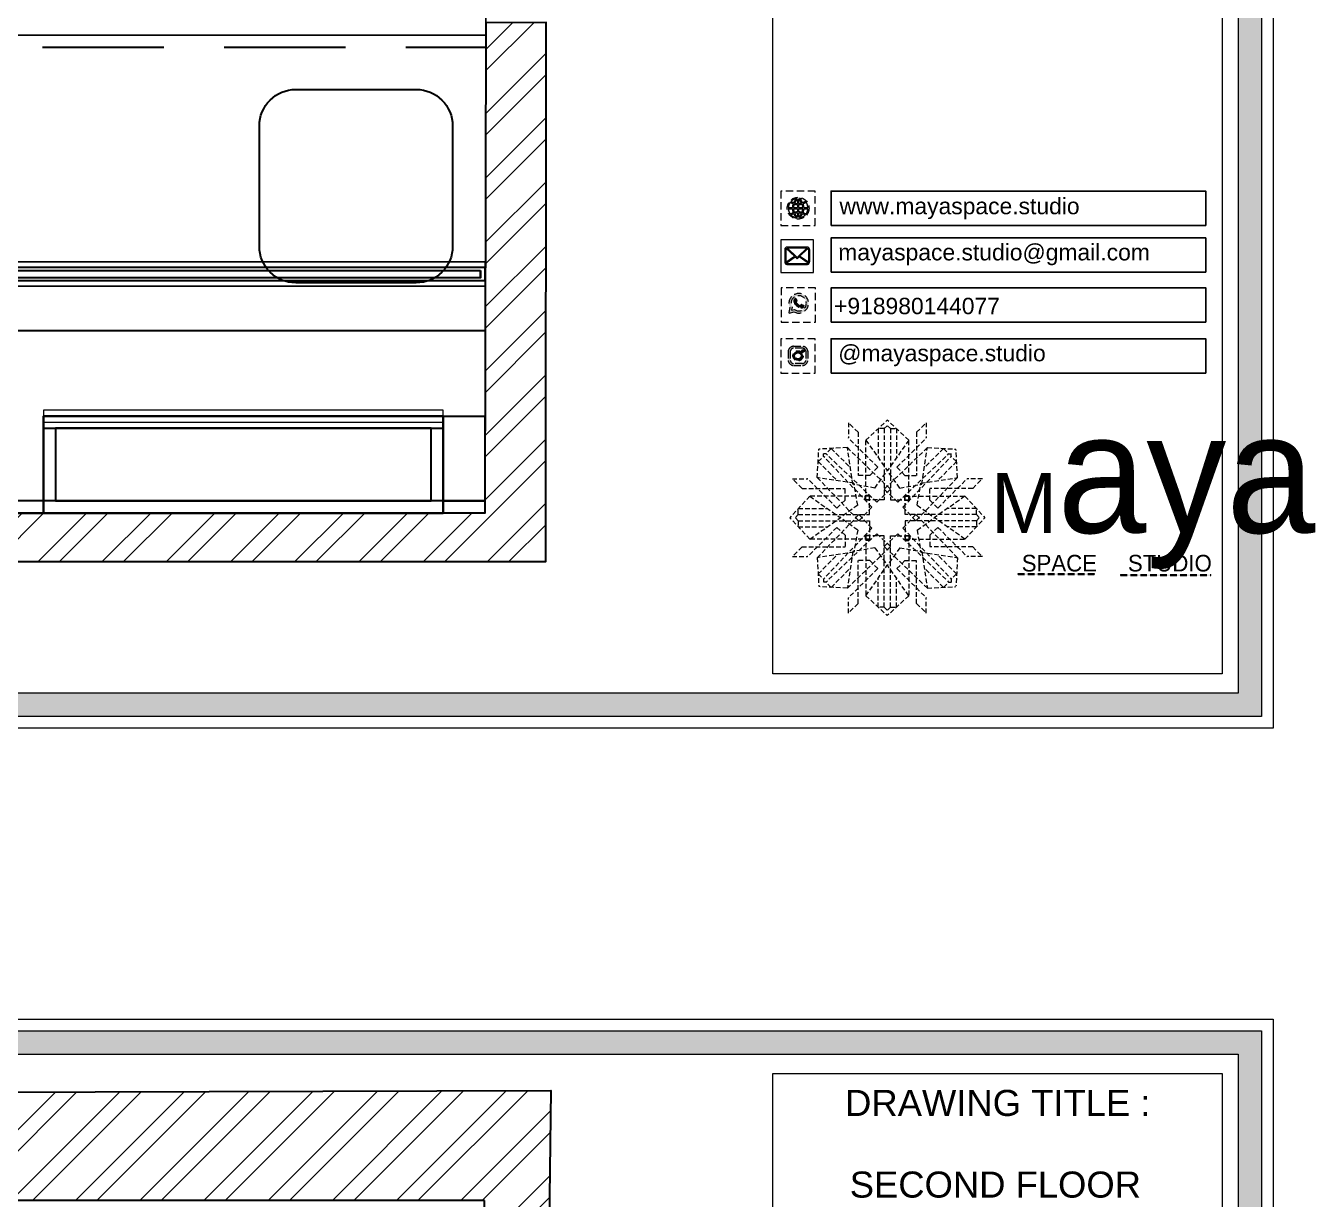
# Model space of a CAD drawing. Header units: millimetres. Extents: x 145796 to 148307, y -176303 to -174465.
# Drawn here: x 146425.8 to 146532.3, y -175079.2 to -174982.4 of the extents above; entities that cross this region are included whole.
import ezdxf
from ezdxf.enums import TextEntityAlignment as Align

# ---------------------------------------------------------------- set-up
doc = ezdxf.new("R2010")
doc.units = ezdxf.units.MM
doc.header["$MEASUREMENT"] = 0
doc.linetypes.add('DASHEDX2', pattern=[1.5, 1, -0.5])
doc.layers.add('AR HATCH-7', color=7, linetype='Continuous')
for name, color, linetype, lineweight in [('Dimension', 10, 'DASHEDX2', 20), ('Electrical', 84, 'Continuous', 30), ('ELEVATION ( SPIRAL STAIR )', 250, 'Continuous', 9), ('FURNITURE', 32, 'Continuous', 9), ('GF FALSE CEILING', 6, 'Continuous', 35), ('NAME PLATE', 7, 'Continuous', 25), ('wall', 7, 'Continuous', 30)]:
    doc.layers.add(name, color=color, linetype=linetype, lineweight=lineweight)
doc.styles.add('Arial', font='arial.ttf')
doc.styles.get("Standard").update_dxf_attribs({"font": 'arial.ttf', "height": 6})

# ---------------------------------------------------------------- blocks, each defined once
blk = doc.blocks.new('FSFSF')
at = {"color": 42, "lineweight": 5, "true_color": 0xe0ac11}
for p, q in [((28600.03, 143.51), (28600.03, 140.16)), ((28602.15, 141.41), (28600.03, 143.51)), ((28603.86, 139.69), (28608.58, 144.08)), ((28607.9, 142.22), (28606.58, 142.22)), ((28606.58, 142.22), (28606.58, 135.84)), ((28607.9, 142.22), (28608.58, 142.85)), ((28607.9, 142.22), (28607.9, 126.58)), ((28613.31, 139.69), (28608.58, 144.08)), ((28609.27, 142.22), (28608.59, 142.85)), ((28609.27, 142.22), (28609.27, 126.58)), ((28609.27, 142.22), (28610.59, 142.22)), ((28610.59, 142.22), (28610.59, 135.84)), ((28615.02, 141.41), (28617.14, 143.51)), ((28617.14, 143.51), (28617.14, 140.16)), ((28606.47, 133.76), (28600.03, 140.16)), ((28602.15, 141.41), (28602.15, 131.95)), ((28603.86, 126.58), (28603.86, 139.69)), ((28603.86, 139.69), (28608.58, 133.02)), ((28613.31, 139.69), (28608.59, 133.02)), ((28610.7, 133.76), (28617.14, 140.16)), ((28613.31, 126.58), (28613.31, 139.69)), ((28615.02, 141.41), (28615.02, 131.95)), ((28593.19, 131.45), (28593.54, 137.71)), ((28593.39, 135), (28594.56, 136.12)), ((28599.8, 138.06), (28593.54, 137.71)), ((28595.12, 136.69), (28594.53, 136.69)), ((28594.56, 136.12), (28594.56, 136.71)), ((28605.17, 124.98), (28594.56, 136.12)), ((28596.24, 137.86), (28595.12, 136.69)), ((28606.27, 126.08), (28595.12, 136.69)), ((28596.24, 137.86), (28600.47, 133.65)), ((28601.03, 130), (28599.8, 138.06)), ((28599.8, 138.05), (28608.58, 129.56)), ((28617.37, 138.05), (28608.59, 129.56)), ((28610.9, 126.08), (28622.05, 136.69)), ((28612.02, 124.98), (28622.62, 136.12)), ((28616.14, 130), (28617.37, 138.06)), ((28620.93, 137.86), (28616.7, 133.65)), ((28617.37, 138.06), (28623.63, 137.71)), ((28620.93, 137.86), (28622.05, 136.69)), ((28622.05, 136.69), (28622.64, 136.69)), ((28622.62, 136.12), (28622.62, 136.71)), ((28623.8, 135), (28622.62, 136.12)), ((28624, 131.45), (28623.65, 137.71)), ((28593.39, 135), (28597.6, 130.78)), ((28606.47, 133.76), (28604.75, 131.95)), ((28610.7, 133.76), (28612.42, 131.95)), ((28623.8, 135), (28619.59, 130.78)), ((28587.73, 131.22), (28591.08, 131.22)), ((28589.84, 129.1), (28587.73, 131.22)), ((28597.49, 124.78), (28591.08, 131.22)), ((28593.19, 131.45), (28601.69, 122.67)), ((28601.25, 130.22), (28593.19, 131.45)), ((28604.75, 131.95), (28602.15, 131.95)), ((28605.86, 129.18), (28608.58, 133.02)), ((28611.31, 129.18), (28608.59, 133.02)), ((28612.42, 131.95), (28615.02, 131.95)), ((28623.99, 131.45), (28615.5, 122.67)), ((28615.94, 130.22), (28624, 131.45)), ((28619.7, 124.78), (28626.1, 131.22)), ((28629.45, 131.22), (28626.1, 131.22)), ((28627.34, 129.1), (28629.45, 131.22)), ((28589.84, 129.1), (28599.29, 129.1)), ((28599.29, 126.5), (28599.29, 129.1)), ((28605.86, 129.18), (28601.03, 130)), ((28602.07, 125.39), (28601.25, 130.22)), ((28604.71, 127.57), (28603.86, 127.57)), ((28604.7, 126.58), (28604.71, 127.57)), ((28606.27, 126.08), (28608.58, 128.27)), ((28607.9, 128.92), (28608.58, 129.56)), ((28607.9, 128.92), (28608.58, 128.27)), ((28609.27, 128.92), (28608.59, 129.56)), ((28609.27, 128.92), (28608.59, 128.27)), ((28610.9, 126.08), (28608.59, 128.27)), ((28611.31, 129.18), (28616.14, 130)), ((28612.46, 126.58), (28612.46, 127.57)), ((28612.46, 127.57), (28613.31, 127.57)), ((28615.12, 125.39), (28615.94, 130.22)), ((28627.34, 129.1), (28617.89, 129.1)), ((28617.89, 126.5), (28617.89, 129.1)), ((28591.56, 127.39), (28587.17, 122.66)), ((28589.03, 123.35), (28589.03, 124.67)), ((28589.03, 124.67), (28595.4, 124.67)), ((28604.66, 127.39), (28591.56, 127.39)), ((28591.56, 127.39), (28598.23, 122.67)), ((28597.49, 124.78), (28599.29, 126.5)), ((28602.07, 125.39), (28598.23, 122.67)), ((28605.17, 124.98), (28602.97, 122.67)), ((28603.68, 126.54), (28603.68, 127.39)), ((28604.66, 126.54), (28603.68, 126.54)), ((28607.9, 126.58), (28603.86, 126.58)), ((28604.66, 123.35), (28604.66, 127.39)), ((28609.27, 126.58), (28613.31, 126.58)), ((28612.02, 124.98), (28614.21, 122.67)), ((28612.52, 123.35), (28612.52, 127.39)), ((28612.52, 127.39), (28625.63, 127.39)), ((28612.52, 126.54), (28613.51, 126.54)), ((28613.51, 126.54), (28613.51, 127.39)), ((28615.12, 125.39), (28618.96, 122.67)), ((28619.7, 124.78), (28617.89, 126.5)), ((28625.63, 127.39), (28618.96, 122.67)), ((28628.16, 124.67), (28621.78, 124.67)), ((28625.63, 127.39), (28630.02, 122.66)), ((28628.16, 123.35), (28628.16, 124.67)), ((28591.56, 117.94), (28587.17, 122.66)), ((28589.03, 123.35), (28588.4, 122.67)), ((28589.03, 121.98), (28588.4, 122.65)), ((28589.03, 123.35), (28604.66, 123.35)), ((28589.03, 121.98), (28604.66, 121.98)), ((28589.03, 121.98), (28589.03, 120.66)), ((28591.56, 117.94), (28598.23, 122.65)), ((28593.19, 113.88), (28601.69, 122.65)), ((28602.07, 119.94), (28598.23, 122.65)), ((28602.33, 123.35), (28601.69, 122.67)), ((28602.33, 121.98), (28601.69, 122.65)), ((28602.33, 123.35), (28602.97, 122.67)), ((28602.33, 121.98), (28602.97, 122.65)), ((28605.17, 120.35), (28602.97, 122.65)), ((28604.66, 121.98), (28604.66, 117.94)), ((28612.02, 120.35), (28614.21, 122.65)), ((28628.16, 123.35), (28612.52, 123.35)), ((28612.52, 121.98), (28612.52, 117.94)), ((28628.16, 121.98), (28612.52, 121.98)), ((28614.85, 123.35), (28614.21, 122.67)), ((28614.85, 121.98), (28614.21, 122.65)), ((28614.85, 123.35), (28615.5, 122.67)), ((28614.85, 121.98), (28615.5, 122.65)), ((28615.12, 119.94), (28618.96, 122.65)), ((28623.99, 113.88), (28615.5, 122.65)), ((28625.63, 117.94), (28618.96, 122.65)), ((28625.63, 117.94), (28630.02, 122.66)), ((28628.16, 123.35), (28628.78, 122.67)), ((28628.16, 121.98), (28628.78, 122.65)), ((28628.16, 121.98), (28628.16, 120.66)), ((28589.03, 120.66), (28595.4, 120.66)), ((28597.49, 120.54), (28591.08, 114.11)), ((28605.17, 120.35), (28594.56, 109.2)), ((28606.27, 119.15), (28595.12, 108.54)), ((28597.49, 120.54), (28599.29, 118.83)), ((28602.07, 119.94), (28601.25, 115.1)), ((28606.27, 119.15), (28608.58, 116.96)), ((28610.9, 119.15), (28608.59, 116.96)), ((28610.9, 119.15), (28622.05, 108.54)), ((28612.02, 120.35), (28622.62, 109.2)), ((28615.12, 119.94), (28615.94, 115.1)), ((28619.7, 120.54), (28617.89, 118.83)), ((28619.7, 120.54), (28626.1, 114.11)), ((28628.16, 120.66), (28621.78, 120.66)), ((28589.84, 116.23), (28587.73, 114.11)), ((28589.84, 116.23), (28599.29, 116.23)), ((28604.66, 117.94), (28591.56, 117.94)), ((28599.29, 118.83), (28599.29, 116.23)), ((28604.66, 118.78), (28603.68, 118.78)), ((28603.68, 118.78), (28603.68, 117.94)), ((28607.9, 118.65), (28603.86, 118.65)), ((28603.86, 118.65), (28603.86, 105.54)), ((28604.71, 117.66), (28603.86, 117.66)), ((28604.7, 118.65), (28604.71, 117.66)), ((28607.9, 103.01), (28607.9, 118.65)), ((28607.9, 116.31), (28608.58, 116.96)), ((28607.9, 116.31), (28608.58, 115.67)), ((28609.27, 116.31), (28608.59, 116.96)), ((28609.27, 116.31), (28608.59, 115.67)), ((28609.27, 118.65), (28613.31, 118.65)), ((28609.27, 103.01), (28609.27, 118.65)), ((28612.46, 118.65), (28612.46, 117.66)), ((28612.46, 117.66), (28613.31, 117.66)), ((28612.52, 118.78), (28613.51, 118.78)), ((28612.52, 117.94), (28625.63, 117.94)), ((28613.31, 118.65), (28613.31, 105.54)), ((28613.51, 118.78), (28613.51, 117.94)), ((28617.89, 118.83), (28617.89, 116.23)), ((28627.34, 116.23), (28617.89, 116.23)), ((28627.34, 116.23), (28629.45, 114.11)), ((28587.73, 114.11), (28591.08, 114.11)), ((28601.25, 115.1), (28593.19, 113.87)), ((28593.19, 113.87), (28593.54, 107.62)), ((28593.39, 110.32), (28597.6, 114.55)), ((28599.8, 107.17), (28608.58, 115.67)), ((28601.03, 115.23), (28599.8, 107.17)), ((28605.86, 116.05), (28601.03, 115.23)), ((28605.86, 116.05), (28608.58, 112.21)), ((28611.31, 116.05), (28608.59, 112.21)), ((28617.37, 107.17), (28608.59, 115.67)), ((28611.31, 116.05), (28616.14, 115.23)), ((28615.94, 115.1), (28624, 113.87)), ((28616.14, 115.23), (28617.37, 107.17)), ((28623.8, 110.32), (28619.59, 114.55)), ((28624, 113.87), (28623.65, 107.62)), ((28629.45, 114.11), (28626.1, 114.11)), ((28596.24, 107.37), (28600.47, 111.58)), ((28606.47, 111.47), (28600.03, 105.07)), ((28602.15, 103.82), (28602.15, 113.27)), ((28604.75, 113.27), (28602.15, 113.27)), ((28603.86, 105.54), (28608.58, 112.21)), ((28606.47, 111.47), (28604.75, 113.27)), ((28613.31, 105.54), (28608.59, 112.21)), ((28610.7, 111.47), (28612.42, 113.27)), ((28610.7, 111.47), (28617.14, 105.07)), ((28612.42, 113.27), (28615.02, 113.27)), ((28615.02, 103.82), (28615.02, 113.27)), ((28620.93, 107.37), (28616.7, 111.58)), ((28593.39, 110.32), (28594.56, 109.2)), ((28595.12, 108.54), (28594.53, 108.54)), ((28594.56, 109.2), (28594.56, 108.61)), ((28596.24, 107.37), (28595.12, 108.54)), ((28606.58, 103.01), (28606.58, 109.38)), ((28610.59, 103.01), (28610.59, 109.38)), ((28620.93, 107.37), (28622.05, 108.54)), ((28622.05, 108.54), (28622.64, 108.54)), ((28623.8, 110.32), (28622.62, 109.2)), ((28622.62, 109.2), (28622.62, 108.61)), ((28599.8, 107.17), (28593.54, 107.52)), ((28600.03, 101.71), (28600.03, 105.07)), ((28603.86, 105.54), (28608.58, 101.15)), ((28613.31, 105.54), (28608.58, 101.15)), ((28617.14, 101.71), (28617.14, 105.07)), ((28617.37, 107.17), (28623.63, 107.52)), ((28602.15, 103.82), (28600.03, 101.71)), ((28607.9, 103.01), (28606.58, 103.01)), ((28607.9, 103.01), (28608.58, 102.38)), ((28609.27, 103.01), (28608.59, 102.38)), ((28609.27, 103.01), (28610.59, 103.01)), ((28615.02, 103.82), (28617.14, 101.71))]:
    blk.add_line(p, q, dxfattribs=at)
blk = doc.blocks.new('hgwg')
at = {"layer": 'Dimension', "true_color": 0xd39e00}
h = blk.add_hatch(color=42, dxfattribs=at)
h.dxf.hatch_style = 1
h.paths.add_polyline_path([(27505.71, 45.05), (27494.27, 45.05), (27494.27, 44.9), (27505.71, 44.9)])
h = blk.add_hatch(color=42, dxfattribs=at)
h.dxf.hatch_style = 1
h.paths.add_polyline_path([(27523.3, 44.9), (27509.68, 44.9), (27509.68, 44.75), (27523.3, 44.75)])
at = {"layer": 'Dimension', "color": 42, "true_color": 0xd39e00}
for p, q in [((27494.27, 45.05), (27505.71, 45.05)), ((27494.27, 44.9), (27494.27, 45.05)), ((27494.27, 44.9), (27505.71, 44.9)), ((27505.71, 45.05), (27505.71, 44.9)), ((27509.68, 44.9), (27523.3, 44.9)), ((27509.68, 44.9), (27509.68, 44.75)), ((27509.68, 44.75), (27523.3, 44.75)), ((27523.3, 44.75), (27523.3, 44.9))]:
    blk.add_line(p, q, dxfattribs=at)
at = {"layer": 'Dimension', "color": 42, "true_color": 0xd39e00, "attachment_point": 1}
for s, width, insert, char_height in [('{\\fCinzel|b0|i0|c0|p2;\\H1.5x;M\\fAmsterdam One|b0|i0|c0|p2;\\H2x;aya}', 85.3277, (27490.17, 69.17), 6), ('{\\fCinzel|b0|i0|c0|p0;SPACE     STUDIO}', 66.129, (27494.83, 47.86), 2.5)]:
    blk.add_mtext_dynamic_manual_height_columns(s, width=width, gutter_width=30, heights=[0], dxfattribs=dict(at, insert=insert, char_height=char_height))
blk = doc.blocks.new('QEGW4TG')
at = {"layer": 'Dimension', "true_color": 0x000000}
h = blk.add_hatch(color=18, dxfattribs=at)
h.dxf.hatch_style = 1
h.paths.add_polyline_path([(2.69, 1.93, 0.170513), (2.95, 1.97, 0.190337), (3.11, 2.18, 0.316231), (3.07, 2.28), (2.79, 2.37, 0.273721), (2.69, 2.34, 0.040749), (2.63, 2.27, -0.441282), (2.53, 2.25, -0.11828), (2.06, 2.64, -0.441282), (2.07, 2.74, 0.040749), (2.13, 2.81, 0.290083), (2.14, 2.92), (2.01, 3.18, 0.316231), (1.91, 3.2, 0.190337), (1.73, 3, 0.170513), (1.72, 2.74, 0.252784)], flags=0)
h.paths.add_polyline_path([(1.19, 1.98), (1.03, 1.3, 0.550912), (1.11, 1.23), (1.75, 1.39, 6.344125)])
h.paths.add_polyline_path([(1.81, 1.7), (1.4, 1.6), (1.5, 2.03, -9.071339)], flags=16)
h.paths.add_polyline_path([(3.11, 2.16, -0.17811), (2.95, 1.97, -0.170513), (2.69, 1.93, -0.252784), (1.72, 2.74, -0.170513), (1.73, 3, -0.17811), (1.89, 3.19, -0.370089), (2.01, 3.18), (2.14, 2.92, -0.307185), (2.13, 2.8, -0.041087), (2.06, 2.73, 0.321676), (2.05, 2.65, 0.126524), (2.55, 2.24, 0.312216), (2.62, 2.26, -0.041087), (2.68, 2.34, -0.290673), (2.79, 2.37), (3.07, 2.28, -0.370089)], flags=0)
h = blk.add_hatch(color=18, dxfattribs=at)
h.dxf.hatch_style = 1
h.paths.add_polyline_path([(2.79, 2.37, 0.273721), (2.69, 2.34, 0.040749), (2.63, 2.27, -0.441282), (2.53, 2.25, -0.11828), (2.06, 2.64, -0.441282), (2.07, 2.74, 0.040749), (2.13, 2.81, 0.290083), (2.14, 2.92), (2.01, 3.18, 0.316231), (1.91, 3.2, 0.190337), (1.73, 3, 0.170513), (1.72, 2.74, 0.252784), (2.69, 1.93, 0.170513), (2.95, 1.97, 0.190337), (3.11, 2.18, 0.316231), (3.07, 2.28)])
for p, q in [((1.19, 1.98), (1.03, 1.3)), ((1.5, 2.03), (1.4, 1.6)), ((2.01, 3.18), (2.14, 2.92)), ((3.07, 2.28), (2.8, 2.36)), ((1.1, 1.23), (1.75, 1.39)), ((1.4, 1.6), (1.81, 1.7))]:
    blk.add_line(p, q)
blk.add_lwpolyline([(0, 0), (4.68, 0), (4.68, 4.68), (0, 4.68)], close=True)
for centre, radius, start, end in [((2.39, 2.56), 1.34, 241.4727, 205.6422), ((2.39, 2.56), 1.04, 235.9962, 210.8333), ((2.09, 2.87), 0.39, 159.7007, 198.4072), ((2.96, 3.23), 1.33, 201.4218, 258.1669), ((2.07, 2.87), 0.364, 118.9685, 159.3648), ((1.94, 3.12), 0.0896, 41.8985, 123.1344), ((2.11, 2.68), 0.066, 135.9932, 224.8892), ((1.67, 3.16), 0.586, 312.4617, 321.8728), ((3.12, 3.42), 1.31, 216.5455, 243.5279), ((2.05, 2.87), 0.104, 320.3924, 28.6971), ((2.57, 2.3), 0.066, 234.2482, 323.1441), ((3.11, 1.94), 0.586, 137.2645, 146.6756), ((2.76, 2.27), 0.104, 70.4402, 138.745), ((2.75, 2.31), 0.39, 260.7301, 299.4366), ((2.76, 2.29), 0.364, 299.7725, 340.1688), ((3.03, 2.2), 0.0896, 336.0029, 57.2388), ((1.09, 1.29), 0.0598, 164.8483, 282.1458)]:
    blk.add_arc(centre, radius, start, end)
blk = doc.blocks.new('ASGERG')
at = {"layer": 'Dimension', "true_color": 0x000000}
h = blk.add_hatch(color=18, dxfattribs=at)
h.dxf.hatch_style = 1
h.paths.add_polyline_path([(0.99, 1.7, 0.353872), (1.69, 1.03), (2.96, 1.03, 0.353872), (3.66, 1.7), (3.66, 2.99, 0.353872), (2.96, 3.67), (1.69, 3.67, 0.353872), (0.99, 2.99)])
h.paths.add_polyline_path([(1.27, 2.97, -0.353872), (1.72, 3.4), (2.94, 3.4, -0.353872), (3.38, 2.97), (3.38, 1.72, -0.353872), (2.94, 1.3), (1.72, 1.3, -0.353872), (1.27, 1.72)], flags=16)
h.paths.add_polyline_path([(3.02, 2.35, -1), (1.64, 2.35, -1)], flags=0)
h.paths.add_polyline_path([(2.74, 2.35, -1), (1.92, 2.35, -1)], flags=0)
h.paths.add_polyline_path([(2.86, 3.02, -1), (3.19, 3.02, -1)], flags=0)
h.paths.add_polyline_path([(1.64, 2.35, 1), (3.02, 2.35, 1)], flags=0)
h = blk.add_hatch(color=18, dxfattribs=at)
h.dxf.hatch_style = 1
h.paths.add_polyline_path([(1.64, 2.35, 1), (3.02, 2.35, 1)])
h.paths.add_polyline_path([(2.74, 2.35, -1), (1.92, 2.35, -1)], flags=16)
h = blk.add_hatch(color=18, dxfattribs=at)
h.dxf.hatch_style = 1
h.paths.add_polyline_path([(3.19, 3.02, 1), (2.86, 3.02, 1)])
for p, q in [((1.69, 3.67), (2.96, 3.67)), ((0.99, 2.99), (0.99, 1.7)), ((1.27, 2.97), (1.27, 1.72)), ((2.94, 3.4), (1.72, 3.4)), ((3.38, 2.97), (3.38, 1.72)), ((3.66, 2.99), (3.66, 1.7)), ((1.69, 1.03), (2.96, 1.03)), ((2.94, 1.3), (1.72, 1.3))]:
    blk.add_line(p, q)
blk.add_lwpolyline([(0, 0), (4.68, 0), (4.68, 4.68), (0, 4.68)], close=True)
for centre, radius in [((2.33, 2.35), 0.694), ((2.33, 2.35), 0.414), ((3.02, 3.02), 0.168)]:
    blk.add_circle(centre, radius)
for centre, radius, start, end in [((1.76, 2.89), 0.778, 94.8631, 172.8127), ((2.89, 2.89), 0.778, 7.1873, 85.1369), ((1.76, 2.91), 0.491, 94.8631, 172.8127), ((2.9, 2.91), 0.491, 7.1873, 85.1369), ((1.76, 1.8), 0.778, 187.1873, 265.1369), ((1.76, 1.78), 0.491, 187.1873, 265.1369), ((2.9, 1.78), 0.491, 274.8631, 352.8127), ((2.89, 1.8), 0.778, 274.8631, 352.8127)]:
    blk.add_arc(centre, radius, start, end)
blk = doc.blocks.new('DTGWEGEARG')
at = {"layer": 'Dimension', "true_color": 0x000000}
h = blk.add_hatch(color=18, dxfattribs=at)
h.dxf.hatch_style = 1
h.paths.add_polyline_path([(3.83, 2.34, 1), (0.85, 2.34, 1)])
h.paths.add_polyline_path([(2.51, 1.01, 0.105795), (2.96, 1.58, -0.055205), (3.3, 1.41, -0.169822)], flags=16)
h.paths.add_polyline_path([(2.41, 1.12), (2.41, 1.69, -0.058279), (2.81, 1.63, -0.103353)], flags=16)
h.paths.add_polyline_path([(2.26, 1.13, -0.101741), (1.87, 1.63, -0.057171), (2.26, 1.69)], flags=16)
h.paths.add_polyline_path([(2.17, 1.01, -0.169822), (1.38, 1.41, -0.055205), (1.72, 1.58, 0.105795)], flags=16)
h.paths.add_polyline_path([(3.02, 1.72, 0.081336), (3.13, 2.27), (3.68, 2.27, -0.152069), (3.4, 1.52, 0.05687)], flags=16)
h.paths.add_polyline_path([(2.87, 1.77, 0.061945), (2.41, 1.84), (2.41, 2.27), (2.98, 2.27, -0.081344)], flags=16)
h.paths.add_polyline_path([(2.26, 1.84, 0.060923), (1.8, 1.77, -0.081344), (1.7, 2.27), (2.26, 2.27)], flags=16)
h.paths.add_polyline_path([(1.66, 1.72, 0.05687), (1.28, 1.52, -0.152069), (1, 2.27), (1.55, 2.27, 0.081336)], flags=16)
h.paths.add_polyline_path([(2.41, 2.42), (2.41, 2.83, 0.061945), (2.87, 2.91, -0.080009), (2.98, 2.42)], flags=16)
h.paths.add_polyline_path([(3.13, 2.42, 0.080116), (3.02, 2.96, 0.05687), (3.4, 3.16, 0.028258), (3.3, 3.27, -0.055205), (2.96, 3.1, 0.105795), (2.51, 3.67, -0.36029), (3.68, 2.42)], flags=16)
h.paths.add_polyline_path([(2.26, 2.42), (1.7, 2.42, -0.080009), (1.8, 2.91, 0.060923), (2.26, 2.84)], flags=16)
h.paths.add_polyline_path([(1.55, 2.42), (1, 2.42, -0.150466), (1.28, 3.16, 0.05687), (1.66, 2.96, 0.080116)], flags=16)
h.paths.add_polyline_path([(2.41, 2.98), (2.41, 3.56, -0.103353), (2.81, 3.05, -0.058279)], flags=16)
h.paths.add_polyline_path([(2.26, 2.99, -0.057171), (1.87, 3.05, -0.101741), (2.26, 3.55)], flags=16)
h.paths.add_polyline_path([(1.72, 3.1, -0.055205), (1.38, 3.27, -0.169822), (2.17, 3.67, 0.105795)], flags=16)
blk.add_lwpolyline([(0, 0), (4.68, 0), (4.68, 4.68), (0, 4.68)], close=True)
at = {"layer": 'Dimension', "color": 18, "true_color": 0x000000}
for p, q in [((2.26, 3.55), (2.26, 2.99)), ((2.41, 3.56), (2.41, 2.98)), ((1, 2.42), (1.55, 2.42)), ((1, 2.27), (1.55, 2.27)), ((1.7, 2.42), (2.26, 2.42)), ((1.7, 2.27), (2.26, 2.27)), ((2.26, 2.84), (2.26, 2.42)), ((2.26, 2.27), (2.26, 1.84)), ((2.41, 2.83), (2.41, 2.42)), ((2.41, 2.42), (2.98, 2.42)), ((2.41, 2.27), (2.98, 2.27)), ((2.41, 2.27), (2.41, 1.84)), ((3.13, 2.42), (3.68, 2.42)), ((3.13, 2.27), (3.68, 2.27)), ((2.26, 1.69), (2.26, 1.13)), ((2.41, 1.69), (2.41, 1.12))]:
    blk.add_line(p, q, dxfattribs=at)
blk.add_circle((2.34, 2.34), 1.49, dxfattribs=at)
for centre, radius, start, end in [((2.34, 2.34), 1.34, 97.3549, 135.9073), ((3.28, 2.34), 1.73, 129.9301, 154.0867), ((3.28, 2.34), 1.58, 130.1073, 153.3446), ((1.4, 2.34), 1.58, 26.6554, 50.2584), ((2.34, 2.34), 1.34, 3.3907, 82.6451), ((1.4, 2.34), 1.73, 25.9133, 50.0699), ((2.34, 2.34), 1.34, 142.3819, 176.6093), ((2.34, 2.34), 1.34, 183.0315, 217.6181), ((2.34, 4.74), 1.9, 236.1399, 249.1595), ((2.34, 4.74), 1.75, 236.7417, 249.3811), ((3.28, 2.34), 1.73, 159.0567, 177.3789), ((3.28, 2.34), 1.73, 182.3435, 200.9433), ((3.28, 2.34), 1.58, 158.8325, 177.1302), ((3.28, 2.34), 1.58, 182.5658, 201.1675), ((2.34, 4.74), 1.9, 253.6799, 267.6253), ((2.34, -0.06), 1.9, 92.3747, 106.3201), ((2.34, 4.74), 1.75, 254.3336, 267.422), ((2.34, 4.74), 1.75, 272.3248, 285.6664), ((2.34, 4.74), 1.9, 272.1415, 286.3201), ((2.34, -0.06), 1.9, 73.6799, 87.8585), ((1.4, 2.34), 1.58, 2.8698, 21.1675), ((1.4, 2.34), 1.58, 338.8325, 357.4342), ((2.34, 4.74), 1.75, 290.6189, 303.2583), ((2.34, 4.74), 1.9, 290.8405, 303.8601), ((1.4, 2.34), 1.73, 2.6211, 20.9433), ((1.4, 2.34), 1.73, 339.0567, 357.6565), ((2.34, 2.34), 1.34, 322.3819, 356.9685), ((2.34, -0.06), 1.9, 110.8405, 123.8601), ((2.34, -0.06), 1.75, 110.6189, 123.2583), ((2.34, 2.34), 1.34, 224.0927, 262.6451), ((3.28, 2.34), 1.73, 205.9133, 230.0699), ((2.34, -0.06), 1.75, 92.578, 105.6664), ((3.28, 2.34), 1.58, 206.6554, 229.8927), ((2.34, -0.06), 1.75, 74.3336, 87.6752), ((1.4, 2.34), 1.58, 309.7416, 333.3446), ((1.4, 2.34), 1.73, 309.9301, 334.0867), ((2.34, 2.34), 1.34, 277.3549, 315.9073), ((2.34, -0.06), 1.75, 56.7417, 69.3811), ((2.34, -0.06), 1.9, 56.1399, 69.1595)]:
    blk.add_arc(centre, radius, start, end, dxfattribs=at)

msp = doc.modelspace()

# ---------------------------------------------------------------- hatches: boundary and pattern name
at = {"layer": 'AR HATCH-7', "lineweight": 0, "true_color": 0x939598, "transparency": 33554687}
h = msp.add_hatch(dxfattribs=at)
h.set_pattern_fill('ANSI32', color=252, scale=10)
h.set_pattern_definition([(45, (12454.5157, 8737.782), (-2.65165043, 2.65165043), []), (45, (12456.2835, 8737.782), (-2.65165043, 2.65165043), [])])
h.paths.add_polyline_path([(146469.15, -174850.03), (146309.19, -174850.48), (146309.19, -174897.09), (146314.19, -174897.09), (146314.19, -174863.09), (146338.69, -174863.09), (146338.69, -174859.09), (146463.69, -174859.09), (146463.7, -174884.09), (146463.7, -174884.09), (146463.7, -174885.1), (146468.7, -174885.07)])
h.paths.add_polyline_path([(146314.19, -174956.09), (146309.19, -174956.09), (146309.19, -175026.59), (146468.73, -175026.59), (146468.78, -174982.09), (146463.78, -174982.13), (146463.7, -175022.59), (146364.71, -175022.59), (146364.71, -175022.59), (146314.19, -175022.59), (146314.2, -175002.5)])
h.paths.add_polyline_path([(146468.7, -174913.06), (146463.7, -174913.09), (146463.7, -174949.1), (146468.7, -174949.06)])
h = msp.add_hatch(dxfattribs=at)
h.set_pattern_fill('ANSI32', color=252, scale=10)
h.set_pattern_definition([(45, (12454.5157, 8517.5385), (-2.65165043, 2.65165043), []), (45, (12456.2835, 8517.5385), (-2.65165043, 2.65165043), [])])
h.paths.add_polyline_path([(146469.15, -175070.27), (146309.19, -175070.72), (146309.19, -175117.34), (146314.19, -175117.34), (146314.19, -175083.34), (146338.69, -175083.34), (146338.69, -175079.34), (146463.69, -175079.34), (146463.7, -175104.33), (146463.7, -175104.33), (146463.7, -175105.35), (146468.7, -175105.31)])
h.paths.add_polyline_path([(146314.19, -175176.34), (146309.19, -175176.34), (146309.19, -175246.84), (146468.73, -175246.84), (146468.78, -175202.34), (146463.78, -175202.37), (146463.7, -175242.84), (146364.71, -175242.84), (146364.71, -175242.84), (146314.19, -175242.84), (146314.2, -175222.74)])
h.paths.add_polyline_path([(146468.7, -175133.3), (146463.7, -175133.34), (146463.7, -175169.34), (146468.7, -175169.31)])
at = {"layer": 'Dimension', "true_color": 0xd39e00, "transparency": 33554687}
h = msp.add_hatch(color=42, dxfattribs=at)
h.paths.add_polyline_path([(146251.78, -174845.09), (146251.78, -175039.39), (146527.84, -175039.39), (146527.84, -174845.09)])
h.paths.add_polyline_path([(146253.72, -174847.02), (146525.9, -174847.02), (146525.9, -175037.45), (146253.72, -175037.45)], flags=16)
at = {"layer": 'Dimension', "true_color": 0x000000, "transparency": 33554687}
h = msp.add_hatch(color=18, dxfattribs=at)
h.dxf.hatch_style = 1
h.paths.add_polyline_path([(146490.31, -175002.06, 0.414214), (146490.52, -175001.86), (146490.52, -175000.83, 0.414214), (146490.31, -175000.62), (146488.68, -175000.62, 0.414214), (146488.47, -175000.83), (146488.47, -175001.86, 0.414214), (146488.68, -175002.06)])
h.paths.add_polyline_path([(146489.65, -175001.44), (146490.4, -175001.95, -0.198912), (146490.31, -175001.99), (146488.68, -175001.99, -0.198912), (146488.59, -175001.95), (146489.34, -175001.44), (146489.49, -175001.59)], flags=16)
h.paths.add_polyline_path([(146489.49, -175001.48), (146488.66, -175000.7, -0.028783), (146488.68, -175000.7), (146490.31, -175000.7, -0.028783), (146490.33, -175000.7)], flags=16)
h.paths.add_polyline_path([(146489.7, -175001.39), (146490.4, -175000.74, -0.202482), (146490.44, -175000.83), (146490.44, -175001.86, -0.043076), (146490.44, -175001.88)], flags=16)
h.paths.add_polyline_path([(146489.28, -175001.39), (146488.55, -175001.88, -0.043076), (146488.55, -175001.86), (146488.55, -175000.83, -0.202482), (146488.59, -175000.74)], flags=16)
at = {"layer": 'Dimension', "true_color": 0xd39e00, "transparency": 33554687}
h = msp.add_hatch(color=42, dxfattribs=at)
h.paths.add_polyline_path([(146251.78, -175065.33), (146251.78, -175259.63), (146527.84, -175259.63), (146527.84, -175065.33)])
h.paths.add_polyline_path([(146253.72, -175067.27), (146525.9, -175067.27), (146525.9, -175257.7), (146253.72, -175257.7)], flags=16)

# ---------------------------------------------------------------- linework, layer by layer
at = {"color": 18, "true_color": 0x000000, "transparency": 33554687, "elevation": 0.13}
for points in [[(146492.3, -174998.84), (146523.23, -174998.84), (146523.23, -174996.01), (146492.3, -174996.01)], [(146492.3, -175002.7), (146523.23, -175002.7), (146523.23, -174999.87), (146492.3, -174999.87)], [(146492.31, -175006.82), (146523.23, -175006.82), (146523.23, -175003.99), (146492.31, -175003.99)], [(146492.3, -175011.03), (146523.23, -175011.03), (146523.23, -175008.2), (146492.3, -175008.2)]]:
    msp.add_lwpolyline(points, close=True, dxfattribs=at)
at = {"layer": 'Dimension', "color": 18, "linetype": 'Continuous', "true_color": 0x000000, "transparency": 33554687}
for p, q in [((146488.47, -175000.83, 0.13), (146488.47, -175001.86, 0.13)), ((146488.55, -175000.83, 0.13), (146488.55, -175001.86, 0.13)), ((146488.55, -175001.88, 0.13), (146489.28, -175001.39, 0.13)), ((146488.59, -175000.74, 0.13), (146489.28, -175001.39, 0.13)), ((146488.59, -175001.95, 0.13), (146489.34, -175001.44, 0.13)), ((146488.66, -175000.7, 0.13), (146489.49, -175001.48, 0.13)), ((146488.68, -175000.62, 0.13), (146490.31, -175000.62, 0.13)), ((146488.68, -175000.7, 0.13), (146490.31, -175000.7, 0.13)), ((146489.34, -175001.44, 0.13), (146489.49, -175001.59, 0.13)), ((146489.49, -175001.48, 0.13), (146490.33, -175000.7, 0.13)), ((146489.49, -175001.59, 0.13), (146489.65, -175001.44, 0.13)), ((146490.4, -175001.95, 0.13), (146489.65, -175001.44, 0.13)), ((146489.7, -175001.39, 0.13), (146490.4, -175000.74, 0.13)), ((146490.44, -175001.88, 0.13), (146489.7, -175001.39, 0.13)), ((146490.44, -175000.83, 0.13), (146490.44, -175001.86, 0.13)), ((146490.52, -175000.83, 0.13), (146490.52, -175001.86, 0.13)), ((146488.68, -175001.99, 0.13), (146490.31, -175001.99, 0.13)), ((146488.68, -175002.06, 0.13), (146490.31, -175002.06, 0.13))]:
    msp.add_line(p, q, dxfattribs=at)
at = {"layer": 'Dimension', "color": 42, "linetype": 'Continuous', "true_color": 0xd39e00, "transparency": 33554687, "elevation": 0.13}
for points in [[(146250.82, -174844.12), (146528.81, -174844.12), (146528.81, -175040.36), (146250.82, -175040.36)], [(146251.78, -174845.09), (146527.84, -174845.09), (146527.84, -175039.39), (146251.78, -175039.39)], [(146253.72, -174847.02), (146525.9, -174847.02), (146525.9, -175037.45), (146253.72, -175037.45)], [(146487.49, -175035.86), (146487.49, -174848.62), (146524.59, -174848.62), (146524.59, -175035.86)], [(146250.82, -175064.36), (146528.81, -175064.36), (146528.81, -175260.6), (146250.82, -175260.6)], [(146251.78, -175065.33), (146527.84, -175065.33), (146527.84, -175259.63), (146251.78, -175259.63)], [(146253.72, -175067.27), (146525.9, -175067.27), (146525.9, -175257.7), (146253.72, -175257.7)], [(146487.49, -175256.1), (146487.49, -175068.86), (146524.59, -175068.86), (146524.59, -175256.1)]]:
    msp.add_lwpolyline(points, close=True, dxfattribs=at)
at = {"layer": 'Dimension', "linetype": 'Continuous', "transparency": 33554687, "elevation": 0.13}
msp.add_lwpolyline([(146488.15, -175002.72), (146490.84, -175002.72), (146490.84, -175000.03), (146488.15, -175000.03)], close=True, dxfattribs=at)
at = {"layer": 'Dimension', "color": 18, "true_color": 0x000000, "transparency": 33554687}
for centre, radius, start, end in [((146488.68, -175000.83, 0.13), 0.206, 90, 180), ((146488.68, -175000.83, 0.13), 0.129, 134.2135, 180), ((146488.68, -175000.83, 0.13), 0.129, 90, 96.5948), ((146490.31, -175000.83, 0.13), 0.206, 0, 90), ((146490.31, -175000.83, 0.13), 0.129, 83.4052, 90), ((146490.31, -175000.83, 0.13), 0.129, 0, 45.7865), ((146488.68, -175001.86, 0.13), 0.206, 180, 270), ((146488.68, -175001.86, 0.13), 0.129, 180, 189.8662), ((146488.68, -175001.86, 0.13), 0.129, 225, 270), ((146490.31, -175001.86, 0.13), 0.206, 270, 0), ((146490.31, -175001.86, 0.13), 0.129, 270, 315), ((146490.31, -175001.86, 0.13), 0.129, 350.1338, 0)]:
    msp.add_arc(centre, radius, start, end, dxfattribs=at)
at = {"layer": 'Electrical', "color": 7, "lineweight": 30, "elevation": 0.13}
msp.add_lwpolyline([(146322.19, -175003.39), (146463.74, -175003.39), (146463.74, -175002.33), (146322.19, -175002.33)], close=True, dxfattribs=at)
at = {"layer": 'Electrical', "color": 175, "lineweight": 30, "ltscale": 8, "true_color": 0x4554a5, "elevation": 0.13}
for points in [[(146463.34, -175002.56), (146463.34, -175003.18), (146322.7, -175003.18), (146322.7, -175002.56)], [(146463.32, -175002.58), (146463.32, -175003.16), (146322.72, -175003.16), (146322.72, -175002.58)]]:
    msp.add_lwpolyline(points, close=True, dxfattribs=at)
at = {"layer": 'ELEVATION ( SPIRAL STAIR )', "color": 9, "true_color": 0xc7c8ca, "elevation": 0.13}
msp.add_lwpolyline([(146427.26, -175015.09), (146460.26, -175015.09), (146460.26, -175014.09), (146427.26, -175014.09)], close=True, dxfattribs=at)
at = {"layer": 'FURNITURE', "color": 3, "linetype": 'DASHEDX2', "lineweight": 30, "ltscale": 10}
msp.add_line((146322.19, -174984.13, 0.13), (146463.78, -174984.13, 0.13), dxfattribs=at)
at = {"layer": 'FURNITURE', "color": 9, "lineweight": 30, "true_color": 0xc7c8ca}
for p, q in [((146463.73, -175007.56, 0.13), (146364.71, -175007.56, 0.13)), ((146427.26, -175022.59, 0.13), (146427.26, -175014.59, 0.13)), ((146427.26, -175014.59, 0.13), (146460.26, -175014.59, 0.13)), ((146460.26, -175014.59, 0.13), (146460.26, -175022.59, 0.13))]:
    msp.add_line(p, q, dxfattribs=at)
at = {"layer": 'FURNITURE', "color": 9, "lineweight": 30, "true_color": 0xc7c8ca, "elevation": 0.13}
msp.add_lwpolyline([(146445.09, -175000.58), (146445.09, -174990.62, -0.414214), (146448.09, -174987.62), (146458.04, -174987.62, -0.414214), (146461.04, -174990.62), (146461.04, -175000.58, -0.414214), (146458.04, -175003.58), (146448.09, -175003.58, -0.414214)], format="xyb", close=True, dxfattribs=at)
for points in [[(146427.26, -175022.59), (146460.26, -175022.59), (146460.26, -175014.59), (146427.26, -175014.59)], [(146427.26, -175015.59), (146460.26, -175015.59), (146460.26, -175014.59), (146427.26, -175014.59)], [(146463.71, -175021.59), (146460.26, -175021.59), (146460.26, -175014.59), (146463.71, -175014.59)], [(146428.26, -175021.59), (146459.26, -175021.59), (146459.26, -175015.59), (146428.26, -175015.59)], [(146427.26, -175021.59), (146375.08, -175021.59), (146375.08, -175022.59), (146427.26, -175022.59)], [(146427.26, -175022.59), (146460.26, -175022.59), (146460.26, -175021.59), (146427.26, -175021.59)], [(146460.26, -175021.59), (146463.71, -175021.59), (146463.71, -175022.59), (146460.26, -175022.59)]]:
    msp.add_lwpolyline(points, close=True, dxfattribs=at)
at = {"layer": 'GF FALSE CEILING', "lineweight": 25, "elevation": 0.13}
for points in [[(146314.19, -174863.09), (146338.69, -174863.09), (146338.69, -174859.09), (146463.69, -174859.09), (146463.78, -174983.13), (146314.19, -174983.13)], [(146314.19, -175001.86), (146463.74, -175001.86), (146463.74, -175003.86), (146314.19, -175003.86)]]:
    msp.add_lwpolyline(points, close=True, dxfattribs=at)
at = {"layer": 'wall', "lineweight": 30, "elevation": 0.13}
msp.add_lwpolyline([(146463.78, -174982.13), (146463.7, -175022.59), (146314.19, -175022.59), (146314.19, -174956.09), (146309.19, -174956.09), (146309.19, -175026.59), (146468.73, -175026.59), (146468.78, -174982.09)], close=True, dxfattribs=at)
msp.add_lwpolyline([(146463.69, -175079.34), (146338.69, -175079.34), (146338.69, -175083.34), (146314.19, -175083.34), (146314.19, -175117.34), (146309.19, -175117.34), (146309.19, -175070.72), (146469.15, -175070.27), (146468.7, -175105.31), (146463.7, -175105.35), (146463.69, -175079.34)], dxfattribs=at)

# ---------------------------------------------------------------- block references
at = {"layer": 'Dimension', "transparency": 33554687, "xscale": 0.6043375001775517, "yscale": 0.6043375001775517, "zscale": 0.6043375001775517}
msp.add_blockref('DTGWEGEARG', (146488.16, -174998.84, 0.13), dxfattribs=at)
at = {"layer": 'Dimension', "color": 42, "true_color": 0xd39e00, "transparency": 33554687}
for name, p, xscale, yscale, zscale in [('QEGW4TG', (146488.18, -175006.82, 0.13), 0.6043375001775517, 0.6043375001775517, 0.6043375001775517), ('ASGERG', (146488.16, -175011.03, 0.13), 0.6043375001775517, 0.6043375001775517, 0.6043375001775517), ('FSFSF', (135740.8, -175069.09, 0.13), 0.3759760384664457, 0.3759760384664457, 0.3759760384664457), ('hgwg', (131422.25, -175052.3, 0.13), 0.548677340142124, 0.548677340142124, 0.548677340142124)]:
    msp.add_blockref(name, p, dxfattribs=dict(at, xscale=xscale, yscale=yscale, zscale=zscale))

# ---------------------------------------------------------------- texts
at = {"color": 18, "true_color": 0x000000, "transparency": 33554687, "char_height": 1.3513, "attachment_point": 1}
for s, width, gutter_width, insert in [('www.mayaspace.studio', 9.0744, 7.59, (146492.99, -174996.57, 0.13)), ('mayaspace.studio@gmail.com', 5.6613, 4.74, (146492.89, -175000.38, 0.13)), ('+918980144077', 22.0763, 4.74, (146492.54, -175004.82, 0.13)), ('@mayaspace.studio', 5.6613, 4.74, (146492.89, -175008.71, 0.13))]:
    msp.add_mtext_dynamic_manual_height_columns(s, width=width, gutter_width=gutter_width, heights=[0], dxfattribs=dict(at, insert=insert))
at = {"layer": 'NAME PLATE', "transparency": 33554687, "style": 'Arial'}
for s, p in [('DRAWING TITLE : ', (146506.48, -175072.36, 0.13)), ('SECOND FLOOR', (146505.86, -175079.1, 0.13))]:
    msp.add_text(s, height=2.1519, dxfattribs=at).set_placement(p, align=Align.CENTER)

doc.saveas('drawing.dxf')
